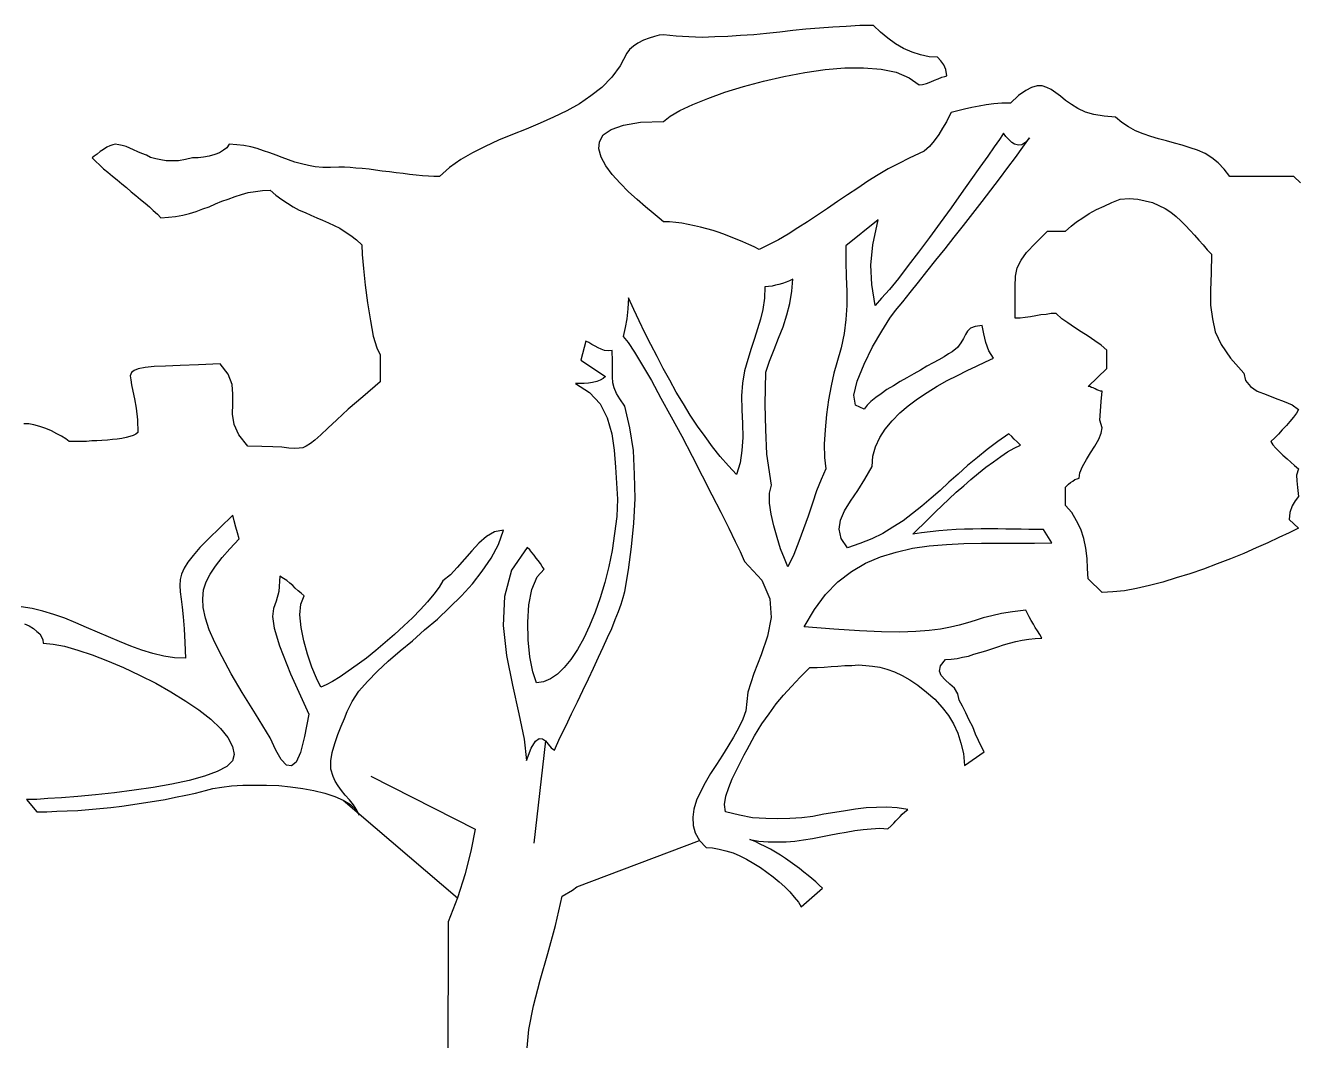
# Model space of a CAD drawing. Header units: millimetres. Extents: x 0 to 25200, y 0 to 17820.
# Drawn here: x 11130 to 11663, y 7514 to 7939 of the extents above; entities that cross this region are included whole.
import ezdxf

# ---------------------------------------------------------------- set-up
doc = ezdxf.new("R2010")
doc.units = ezdxf.units.MM
doc.header["$LTSCALE"] = 100
doc.header["$MEASUREMENT"] = 0
doc.layers.add('CO-TREE', color=251, linetype='Continuous')

# ---------------------------------------------------------------- blocks, each defined once
blk = doc.blocks.new('T-118')
at = {"layer": 'CO-TREE'}
for p, q in [((78.26, 587.11), (76.3, 586.57)), ((80.04, 587.28), (78.26, 587.11)), ((85.36, 586.75), (80.04, 587.28)), ((90.69, 586.4), (85.36, 586.75)), ((112.35, 586.93), (107.03, 586.57)), ((117.86, 587.28), (112.35, 586.93)), ((123.18, 587.81), (117.86, 587.28)), ((128.69, 588.35), (123.18, 587.81)), ((134.2, 589.06), (128.69, 588.35)), ((139.71, 589.59), (134.2, 589.06)), ((145.39, 590.13), (139.71, 589.59)), ((150.89, 590.48), (145.39, 590.13)), ((156.58, 590.83), (150.89, 590.48)), ((162.26, 591.19), (156.58, 590.83)), ((167.94, 591.19), (162.26, 591.19)), ((170.96, 588.35), (167.94, 591.19)), ((173.98, 585.86), (170.96, 588.35)), ((67.43, 582.49), (65.83, 581.07)), ((69.38, 583.73), (67.43, 582.49)), ((71.69, 584.98), (69.38, 583.73)), ((74, 585.86), (71.69, 584.98)), ((76.3, 586.57), (74, 585.86)), ((96.19, 586.22), (90.69, 586.4)), ((101.52, 586.4), (96.19, 586.22)), ((107.03, 586.57), (101.52, 586.4)), ((177.17, 583.56), (173.98, 585.86)), ((180.55, 581.6), (177.17, 583.56)), ((184.1, 580), (180.55, 581.6)), ((64.77, 579.65), (61.92, 574.32)), ((65.83, 581.07), (64.77, 579.65)), ((187.65, 578.94), (184.1, 580)), ((191.21, 578.05), (187.65, 578.94)), ((194.76, 577.87), (191.21, 578.05)), ((196.18, 576.45), (194.76, 577.87)), ((197.42, 574.68), (196.18, 576.45)), ((61.92, 574.32), (58.37, 569.52)), ((130.47, 569.88), (139.17, 571.48)), ((139.17, 571.48), (147.69, 572.73)), ((147.69, 572.73), (156.04, 573.43)), ((156.04, 573.43), (163.85, 573.43)), ((163.85, 573.43), (171.13, 572.9)), ((171.13, 572.9), (177.53, 571.66)), ((177.53, 571.66), (182.86, 569.35)), ((198.31, 572.73), (197.42, 574.68)), ((198.66, 570.06), (198.31, 572.73)), ((58.37, 569.52), (54.28, 565.26)), ((105.78, 563.31), (113.6, 565.62)), ((113.6, 565.62), (121.95, 567.92)), ((121.95, 567.92), (130.47, 569.88)), ((182.86, 569.35), (187.12, 566.33)), ((187.12, 566.33), (188.54, 566.51)), ((188.54, 566.51), (190.14, 566.86)), ((190.14, 566.86), (191.91, 567.57)), ((191.91, 567.57), (193.51, 568.28)), ((193.51, 568.28), (195.11, 568.81)), ((195.11, 568.81), (196.53, 569.52)), ((196.53, 569.52), (197.78, 569.88)), ((197.78, 569.88), (198.66, 570.06)), ((236.49, 565.97), (234.18, 565.26)), ((238.62, 565.97), (236.49, 565.97)), ((240.57, 565.26), (238.62, 565.97)), ((49.67, 561.71), (44.88, 558.34)), ((54.28, 565.26), (49.67, 561.71)), ((92.29, 558.16), (98.68, 560.65)), ((98.68, 560.65), (105.78, 563.31)), ((228.67, 561.89), (225.3, 558.69)), ((231.69, 564.02), (228.67, 561.89)), ((234.18, 565.26), (231.69, 564.02)), ((242.35, 564.37), (240.57, 565.26)), ((244.3, 562.96), (242.35, 564.37)), ((246.26, 561.54), (244.3, 562.96)), ((248.39, 559.76), (246.26, 561.54)), ((39.54, 555.5), (34.04, 552.84)), ((44.88, 558.34), (39.54, 555.5)), ((82.87, 553.18), (86.96, 555.67)), ((86.96, 555.67), (92.29, 558.16)), ((200.44, 554.79), (199.55, 553.01)), ((203.28, 555.5), (200.44, 554.79)), ((206.12, 556.2), (203.28, 555.5)), ((209.14, 556.92), (206.12, 556.2)), ((212.16, 557.45), (209.14, 556.92)), ((215.18, 557.98), (212.16, 557.45)), ((218.37, 558.34), (215.18, 557.98)), ((221.75, 558.69), (218.37, 558.34)), ((225.3, 558.69), (221.75, 558.69)), ((250.87, 558.16), (248.39, 559.76)), ((253.53, 556.39), (250.87, 558.16)), ((256.73, 554.97), (253.53, 556.39)), ((260.28, 553.9), (256.73, 554.97)), ((28.36, 550.35), (22.5, 547.86)), ((34.04, 552.84), (28.36, 550.35)), ((58.19, 547.68), (63.34, 549.46)), ((63.34, 549.46), (70.45, 550.7)), ((70.45, 550.7), (80.04, 551.05)), ((80.04, 551.05), (82.87, 553.18)), ((198.48, 550.88), (196.89, 548.22)), ((199.55, 553.01), (198.48, 550.88)), ((264.55, 553.18), (260.28, 553.9)), ((269.34, 552.84), (264.55, 553.18)), ((272, 550.52), (269.34, 552.84)), ((274.67, 548.75), (272, 550.52)), ((16.82, 545.55), (10.95, 543.24)), ((22.5, 547.86), (16.82, 545.55)), ((53.22, 542.53), (54.82, 545.37)), ((54.82, 545.37), (58.19, 547.68)), ((195.29, 545.55), (193.33, 542.89)), ((196.89, 548.22), (195.29, 545.55)), ((221.92, 545.37), (220.69, 543.42)), ((222.46, 546.08), (221.92, 545.37)), ((223.35, 544.67), (222.46, 546.08)), ((224.59, 543.42), (223.35, 544.67)), ((230.45, 540.22), (233.29, 544.13)), ((233.29, 544.13), (231.69, 542.35)), ((277.69, 547.15), (274.67, 548.75)), ((280.89, 545.91), (277.69, 547.15)), ((284.08, 544.67), (280.89, 545.91)), ((287.27, 543.78), (284.08, 544.67)), ((-154.37, 539.33), (-155.79, 538.45)), ((-152.95, 540.22), (-154.37, 539.33)), ((-151.71, 540.76), (-152.95, 540.22)), ((-150.46, 541.29), (-151.71, 540.76)), ((-149.57, 541.46), (-150.46, 541.29)), ((-147.98, 541.29), (-149.57, 541.46)), ((-146.56, 540.93), (-147.98, 541.29)), ((-144.96, 540.58), (-146.56, 540.93)), ((-143.36, 539.87), (-144.96, 540.58)), ((-141.76, 539.16), (-143.36, 539.87)), ((-139.99, 538.27), (-141.76, 539.16)), ((-104.11, 538.98), (-105.89, 537.91)), ((-102.69, 540.05), (-104.11, 538.98)), ((-101.81, 541.46), (-102.69, 540.05)), ((-98.61, 541.29), (-101.81, 541.46)), ((-95.59, 540.93), (-98.61, 541.29)), ((-92.75, 540.4), (-95.59, 540.93)), ((-90.09, 539.69), (-92.75, 540.4)), ((-87.42, 538.8), (-90.09, 539.69)), ((-84.76, 537.91), (-87.42, 538.8)), ((5.45, 540.58), (0.12, 537.91)), ((10.95, 543.24), (5.45, 540.58)), ((53.05, 539.51), (53.22, 542.53)), ((53.93, 536.14), (53.05, 539.51)), ((191.38, 540.58), (189.25, 538.63)), ((193.33, 542.89), (191.38, 540.58)), ((218.55, 540.4), (215.89, 536.5)), ((220.69, 543.42), (218.55, 540.4)), ((225.83, 542.18), (224.59, 543.42)), ((227.07, 541.46), (225.83, 542.18)), ((228.67, 541.12), (227.07, 541.46)), ((227.43, 535.96), (230.45, 540.22)), ((230.09, 541.29), (228.67, 541.12)), ((231.69, 542.35), (230.09, 541.29)), ((290.65, 542.89), (287.27, 543.78)), ((294.03, 542), (290.65, 542.89)), ((297.22, 541.12), (294.03, 542)), ((300.6, 540.05), (297.22, 541.12)), ((303.61, 538.98), (300.6, 540.05)), ((306.81, 537.56), (303.61, 538.98)), ((-158.28, 536.5), (-159.16, 535.78)), ((-159.16, 535.78), (-157.74, 534.36)), ((-157.03, 537.38), (-158.28, 536.5)), ((-157.74, 534.36), (-155.97, 532.76)), ((-155.79, 538.45), (-157.03, 537.38)), ((-138.39, 537.56), (-139.99, 538.27)), ((-136.44, 536.85), (-138.39, 537.56)), ((-134.66, 535.96), (-136.44, 536.85)), ((-132.53, 535.43), (-134.66, 535.96)), ((-130.4, 534.9), (-132.53, 535.43)), ((-128.09, 534.54), (-130.4, 534.9)), ((-125.6, 534.54), (-128.09, 534.54)), ((-122.94, 534.54), (-125.6, 534.54)), ((-120.1, 535.08), (-122.94, 534.54)), ((-117.08, 535.78), (-120.1, 535.08)), ((-114.77, 535.78), (-117.08, 535.78)), ((-112.46, 536.14), (-114.77, 535.78)), ((-110.15, 536.5), (-112.46, 536.14)), ((-107.84, 537.21), (-110.15, 536.5)), ((-105.89, 537.91), (-107.84, 537.21)), ((-82.09, 536.85), (-84.76, 537.91)), ((-79.61, 535.96), (-82.09, 536.85)), ((-76.95, 534.9), (-79.61, 535.96)), ((-74.28, 534.01), (-76.95, 534.9)), ((-71.44, 533.29), (-74.28, 534.01)), ((-4.85, 535.08), (-9.47, 531.7)), ((0.12, 537.91), (-4.85, 535.08)), ((55.88, 532.41), (53.93, 536.14)), ((178.59, 533.48), (174.15, 531.17)), ((182.86, 535.61), (178.59, 533.48)), ((187.12, 537.56), (182.86, 535.61)), ((189.25, 538.63), (187.12, 537.56)), ((215.89, 536.5), (212.52, 531.88)), ((224.24, 531.7), (227.43, 535.96)), ((309.65, 535.78), (306.81, 537.56)), ((312.32, 533.65), (309.65, 535.78)), ((314.8, 530.99), (312.32, 533.65)), ((-155.97, 532.76), (-154.37, 531.17)), ((-154.37, 531.17), (-152.59, 529.74)), ((-152.59, 529.74), (-150.64, 528.15)), ((-150.64, 528.15), (-148.69, 526.55)), ((-68.59, 532.59), (-71.44, 533.29)), ((-65.76, 532.06), (-68.59, 532.59)), ((-62.56, 531.7), (-65.76, 532.06)), ((-59.36, 531.7), (-62.56, 531.7)), ((-55.81, 531.88), (-59.36, 531.7)), ((-53.5, 531.88), (-55.81, 531.88)), ((-51.19, 531.7), (-53.5, 531.88)), ((-48.7, 531.52), (-51.19, 531.7)), ((-46.04, 531.34), (-48.7, 531.52)), ((-43.2, 530.99), (-46.04, 531.34)), ((-40.54, 530.63), (-43.2, 530.99)), ((-37.7, 530.28), (-40.54, 530.63)), ((-34.68, 529.93), (-37.7, 530.28)), ((-31.83, 529.57), (-34.68, 529.93)), ((-29, 529.21), (-31.83, 529.57)), ((-26.33, 528.86), (-29, 529.21)), ((-23.49, 528.5), (-26.33, 528.86)), ((-20.83, 528.33), (-23.49, 528.5)), ((-18.34, 528.15), (-20.83, 528.33)), ((-16.03, 527.97), (-18.34, 528.15)), ((-9.47, 531.7), (-13.73, 527.97)), ((58.55, 528.86), (55.88, 532.41)), ((61.92, 525.13), (58.55, 528.86)), ((169.89, 528.68), (165.63, 526.02)), ((174.15, 531.17), (169.89, 528.68)), ((212.52, 531.88), (208.78, 526.55)), ((220.69, 527.08), (224.24, 531.7)), ((317.11, 527.97), (314.8, 530.99)), ((-148.69, 526.55), (-146.74, 524.95)), ((-146.74, 524.95), (-144.78, 523.36)), ((-144.78, 523.36), (-142.83, 521.57)), ((-13.73, 527.97), (-16.03, 527.97)), ((65.47, 521.57), (61.92, 525.13)), ((161.37, 523.17), (157.11, 520.34)), ((165.63, 526.02), (161.37, 523.17)), ((208.78, 526.55), (204.7, 520.87)), ((217.13, 522.29), (220.69, 527.08)), ((343.93, 527.97), (317.11, 527.97)), ((346.77, 525.31), (343.93, 527.97)), ((-142.83, 521.57), (-140.87, 519.98)), ((-140.87, 519.98), (-138.92, 518.38)), ((-138.92, 518.38), (-136.97, 516.78)), ((-107.49, 516.61), (-104.82, 517.67)), ((-104.82, 517.67), (-102.16, 518.56)), ((-102.16, 518.56), (-99.32, 519.62)), ((-99.32, 519.62), (-96.66, 520.51)), ((-96.66, 520.51), (-93.82, 521.23)), ((-93.82, 521.23), (-90.8, 521.76)), ((-90.8, 521.76), (-87.78, 522.11)), ((-87.78, 522.11), (-84.58, 522.29)), ((-84.58, 522.29), (-82.27, 520.16)), ((-82.27, 520.16), (-79.78, 518.38)), ((-79.78, 518.38), (-77.3, 516.78)), ((69.02, 518.38), (65.47, 521.57)), ((72.58, 515.36), (69.02, 518.38)), ((152.85, 517.49), (148.76, 514.65)), ((157.11, 520.34), (152.85, 517.49)), ((204.7, 520.87), (200.44, 514.83)), ((209.5, 512.52), (213.4, 517.49)), ((213.4, 517.49), (217.13, 522.29)), ((267.74, 517.14), (271.29, 518.56)), ((271.29, 518.56), (275.02, 518.74)), ((275.02, 518.74), (278.57, 518.56)), ((278.57, 518.56), (281.77, 517.85)), ((281.77, 517.85), (284.79, 517.14)), ((-136.97, 516.78), (-135.19, 515.36)), ((-135.19, 515.36), (-133.59, 513.76)), ((-133.59, 513.76), (-131.82, 512.17)), ((-131.82, 512.17), (-130.4, 510.74)), ((-121.16, 511.81), (-118.32, 512.52)), ((-118.32, 512.52), (-115.66, 513.41)), ((-115.66, 513.41), (-112.81, 514.47)), ((-112.81, 514.47), (-110.15, 515.36)), ((-110.15, 515.36), (-107.49, 516.61)), ((-77.3, 516.78), (-74.99, 515.36)), ((-74.99, 515.36), (-72.5, 513.94)), ((-72.5, 513.94), (-70.02, 512.87)), ((-70.02, 512.87), (-67.53, 511.81)), ((75.77, 512.7), (72.58, 515.36)), ((78.26, 510.57), (75.77, 512.7)), ((148.76, 514.65), (144.5, 511.81)), ((200.44, 514.83), (195.82, 508.62)), ((205.59, 507.55), (209.5, 512.52)), ((255.66, 510.74), (258.33, 512.52)), ((258.33, 512.52), (261.35, 514.12)), ((261.35, 514.12), (264.55, 515.54)), ((264.55, 515.54), (267.74, 517.14)), ((284.79, 517.14), (287.46, 515.89)), ((287.46, 515.89), (290.12, 514.65)), ((290.12, 514.65), (292.43, 513.06)), ((292.43, 513.06), (294.74, 511.28)), ((-130.4, 510.74), (-127.2, 510.92)), ((-127.2, 510.92), (-124.18, 511.28)), ((-124.18, 511.28), (-121.16, 511.81)), ((-67.53, 511.81), (-65.04, 510.74)), ((-65.04, 510.74), (-62.74, 509.68)), ((-62.74, 509.68), (-60.25, 508.62)), ((-60.25, 508.62), (-57.76, 507.55)), ((-57.76, 507.55), (-55.46, 506.3)), ((80.04, 508.97), (78.26, 510.57)), ((82.52, 508.97), (80.04, 508.97)), ((85.19, 508.79), (82.52, 508.97)), ((87.67, 508.44), (85.19, 508.79)), ((90.34, 507.9), (87.67, 508.44)), ((93, 507.37), (90.34, 507.9)), ((95.49, 506.84), (93, 507.37)), ((98.15, 506.13), (95.49, 506.84)), ((140.41, 508.97), (136.33, 506.49)), ((144.5, 511.81), (140.41, 508.97)), ((169.89, 509.85), (156.4, 499.02)), ((167.76, 499.38), (169.89, 509.85)), ((195.82, 508.62), (191.38, 502.4)), ((201.68, 502.58), (205.59, 507.55)), ((248.39, 505.06), (250.7, 507.19)), ((250.7, 507.19), (253, 508.97)), ((253, 508.97), (255.66, 510.74)), ((294.74, 511.28), (296.69, 509.5)), ((296.69, 509.5), (298.65, 507.55)), ((298.65, 507.55), (300.6, 505.42)), ((-55.46, 506.3), (-53.15, 504.89)), ((-53.15, 504.89), (-50.84, 503.28)), ((-50.84, 503.28), (-48.53, 501.51)), ((-48.53, 501.51), (-46.22, 499.38)), ((100.81, 505.42), (98.15, 506.13)), ((103.3, 504.53), (100.81, 505.42)), ((105.96, 503.64), (103.3, 504.53)), ((108.45, 502.58), (105.96, 503.64)), ((110.93, 501.69), (108.45, 502.58)), ((113.25, 500.62), (110.93, 501.69)), ((128.16, 501.51), (124.08, 499.38)), ((132.24, 503.82), (128.16, 501.51)), ((136.33, 506.49), (132.24, 503.82)), ((191.38, 502.4), (186.76, 496.36)), ((197.95, 497.78), (201.68, 502.58)), ((235.77, 500.09), (240.75, 505.06)), ((240.75, 505.06), (248.39, 505.06)), ((300.6, 505.42), (302.37, 503.47)), ((302.37, 503.47), (304.15, 501.33)), ((-46.22, 499.38), (-46.04, 495.3)), ((115.73, 499.56), (113.25, 500.62)), ((118.04, 498.49), (115.73, 499.56)), ((120.17, 497.43), (118.04, 498.49)), ((124.08, 499.38), (120.17, 497.43)), ((156.4, 499.02), (156.4, 492.45)), ((166.87, 490.86), (167.76, 499.38)), ((186.76, 496.36), (182.5, 490.68)), ((194.04, 492.98), (197.95, 497.78)), ((229.74, 492.98), (232.05, 496.18)), ((232.05, 496.18), (235.77, 500.09)), ((304.15, 501.33), (305.92, 499.38)), ((305.92, 499.38), (307.7, 497.25)), ((307.7, 497.25), (309.48, 495.47)), ((-46.04, 495.3), (-45.51, 489.43)), ((156.4, 492.45), (156.58, 486.06)), ((167.23, 482.86), (166.87, 490.86)), ((190.31, 488.19), (194.04, 492.98)), ((228.14, 489.79), (229.74, 492.98)), ((309.48, 495.47), (309.3, 487.48)), ((-45.51, 489.43), (-44.8, 482.51)), ((156.58, 486.06), (156.75, 480.02)), ((182.5, 490.68), (178.42, 485.35)), ((186.76, 483.75), (190.31, 488.19)), ((227.25, 481.98), (227.43, 486.24)), ((227.43, 486.24), (228.14, 489.79)), ((309.3, 487.48), (309.12, 480.38)), ((-44.8, 482.51), (-43.91, 475.05)), ((122.48, 481.8), (122.3, 477.01)), ((124.08, 481.98), (122.48, 481.8)), ((125.5, 482.15), (124.08, 481.98)), ((126.92, 482.51), (125.5, 482.15)), ((128.34, 482.86), (126.92, 482.51)), ((129.94, 483.22), (128.34, 482.86)), ((131.35, 483.75), (129.94, 483.22)), ((132.78, 484.28), (131.35, 483.75)), ((134.2, 485), (132.78, 484.28)), ((133.84, 480.02), (134.2, 485)), ((168.65, 473.99), (167.23, 482.86)), ((174.69, 480.73), (171.32, 477.01)), ((178.42, 485.35), (174.69, 480.73)), ((183.39, 479.49), (186.76, 483.75)), ((227.25, 476.29), (227.25, 481.98)), ((309.12, 480.38), (309.12, 474.16)), ((-43.91, 475.05), (-42.67, 467.59)), ((65.47, 477.18), (65.11, 472.56)), ((67.6, 472.39), (65.47, 477.18)), ((122.3, 477.01), (121.59, 472.39)), ((131.71, 470.08), (132.96, 474.88)), ((132.96, 474.88), (133.84, 480.02)), ((156.75, 480.02), (156.75, 473.99)), ((171.32, 477.01), (168.65, 473.99)), ((177.17, 471.86), (180.19, 475.58)), ((180.19, 475.58), (183.39, 479.49)), ((227.25, 468.66), (227.25, 476.29)), ((65.11, 472.56), (64.77, 468.48)), ((69.91, 467.59), (67.6, 472.39)), ((121.59, 472.39), (120.7, 468.3)), ((130.11, 465.1), (131.71, 470.08)), ((156.75, 473.99), (156.4, 468.12)), ((174.87, 468.66), (177.17, 471.86)), ((235.96, 469.72), (233.65, 469.19)), ((238.09, 470.08), (235.96, 469.72)), ((240.22, 470.26), (238.09, 470.08)), ((242.35, 470.61), (240.22, 470.26)), ((244.48, 470.61), (242.35, 470.61)), ((246.79, 468.48), (244.48, 470.61)), ((309.12, 474.16), (309.83, 468.48)), ((-42.67, 467.59), (-41.43, 461.2)), ((64.05, 464.75), (63.16, 461.02)), ((64.77, 468.48), (64.05, 464.75)), ((72.22, 462.62), (69.91, 467.59)), ((119.46, 464.22), (118.22, 460.14)), ((120.7, 468.3), (119.46, 464.22)), ((128.16, 460.31), (130.11, 465.1)), ((156.4, 468.12), (155.69, 462.26)), ((171.49, 463.33), (174.87, 468.66)), ((208.61, 464.57), (207.36, 463.33)), ((210.56, 465.28), (208.61, 464.57)), ((213.4, 465.64), (210.56, 465.28)), ((214.11, 462.09), (213.4, 465.64)), ((229.39, 468.66), (227.25, 468.66)), ((231.52, 469.01), (229.39, 468.66)), ((233.65, 469.19), (231.52, 469.01)), ((249.28, 466.71), (246.79, 468.48)), ((252.11, 464.75), (249.28, 466.71)), ((254.96, 462.97), (252.11, 464.75)), ((309.83, 468.48), (311.07, 462.97)), ((-41.43, 461.2), (-40, 456.23)), ((47.54, 459.07), (45.41, 451.08)), ((48.78, 458.54), (47.54, 459.07)), ((63.16, 461.02), (65.3, 458.54)), ((74.71, 457.65), (72.22, 462.62)), ((118.22, 460.14), (116.8, 456.05)), ((126.39, 455.52), (128.16, 460.31)), ((155.69, 462.26), (154.45, 456.23)), ((167.58, 456.76), (171.49, 463.33)), ((205.59, 460.14), (204.52, 458.35)), ((206.48, 461.91), (205.59, 460.14)), ((207.36, 463.33), (206.48, 461.91)), ((215, 458.54), (214.11, 462.09)), ((257.8, 461.2), (254.96, 462.97)), ((260.64, 459.25), (257.8, 461.2)), ((263.3, 457.47), (260.64, 459.25)), ((311.07, 462.97), (313.56, 457.65)), ((-40, 456.23), (-38.59, 453.38)), ((-38.59, 453.38), (-38.59, 442.02)), ((50.03, 457.65), (48.78, 458.54)), ((51.44, 456.94), (50.03, 457.65)), ((52.69, 456.23), (51.44, 456.94)), ((53.93, 455.69), (52.69, 456.23)), ((55.35, 455.16), (53.93, 455.69)), ((56.95, 454.99), (55.35, 455.16)), ((58.55, 455.16), (56.95, 454.99)), ((58.73, 450.72), (58.55, 455.16)), ((65.3, 458.54), (67.96, 454.45)), ((67.96, 454.45), (71.33, 448.95)), ((77.37, 452.67), (74.71, 457.65)), ((116.8, 456.05), (115.37, 451.43)), ((124.43, 450.72), (126.39, 455.52)), ((154.45, 456.23), (152.67, 450.01)), ((164.03, 449.48), (167.58, 456.76)), ((199.37, 453.74), (197.59, 452.5)), ((200.97, 454.63), (199.37, 453.74)), ((203.1, 456.4), (200.97, 454.63)), ((204.52, 458.35), (203.1, 456.4)), ((216.24, 454.99), (215, 458.54)), ((218.2, 451.97), (216.24, 454.99)), ((265.61, 455.34), (263.3, 457.47)), ((265.61, 447.7), (265.61, 455.34)), ((313.56, 457.65), (317.47, 451.97)), ((-136.97, 448.06), (-139.81, 447.52)), ((-133.24, 448.42), (-136.97, 448.06)), ((-128.44, 448.59), (-133.24, 448.42)), ((-122.23, 448.95), (-128.44, 448.59)), ((-114.6, 449.12), (-122.23, 448.95)), ((-105.54, 449.65), (-114.6, 449.12)), ((-102.16, 445.21), (-105.54, 449.65)), ((45.41, 451.08), (55.71, 444.33)), ((58.73, 446.99), (58.73, 450.72)), ((71.33, 448.95), (75.06, 442.55)), ((79.85, 447.7), (77.37, 452.67)), ((115.37, 451.43), (113.95, 446.63)), ((122.84, 446.1), (124.43, 450.72)), ((152.67, 450.01), (151.43, 445.75)), ((161.19, 442.38), (164.03, 449.48)), ((190.31, 448.59), (187.65, 446.99)), ((192.98, 450.01), (190.31, 448.59)), ((195.29, 451.25), (192.98, 450.01)), ((197.59, 452.5), (195.29, 451.25)), ((207.18, 446.82), (211.09, 448.59)), ((211.09, 448.59), (214.82, 450.37)), ((214.82, 450.37), (218.2, 451.97)), ((317.47, 451.97), (322.97, 445.75)), ((-142.65, 445.93), (-143.19, 444.5)), ((-143.19, 444.5), (-143, 442.91)), ((-143, 442.91), (-142.65, 440.78)), ((-141.59, 446.82), (-142.65, 445.93)), ((-139.81, 447.52), (-141.59, 446.82)), ((-100.56, 440.95), (-102.16, 445.21)), ((53.58, 442.73), (52.15, 442.2)), ((54.82, 443.44), (53.58, 442.73)), ((55.71, 444.33), (54.82, 443.44)), ((58.73, 444.15), (58.73, 446.99)), ((58.9, 441.66), (58.73, 444.15)), ((82.7, 442.73), (79.85, 447.7)), ((85.36, 437.76), (82.7, 442.73)), ((113.95, 446.63), (113.06, 441.49)), ((122.65, 432.61), (122.84, 446.1)), ((151.43, 445.75), (150.18, 440.42)), ((181.97, 443.8), (179.13, 442.2)), ((184.81, 445.4), (181.97, 443.8)), ((187.65, 446.99), (184.81, 445.4)), ((198.84, 442.55), (203.1, 444.68)), ((203.1, 444.68), (207.18, 446.82)), ((257.8, 440.06), (265.61, 447.7)), ((322.97, 445.75), (323.68, 442.55)), ((-142.65, 440.78), (-142.12, 438.11)), ((-142.12, 438.11), (-141.4, 434.91)), ((-100.21, 436.87), (-100.56, 440.95)), ((-38.59, 442.02), (-45.87, 435.8)), ((43.27, 441.31), (49.14, 437.58)), ((44.88, 441.31), (43.27, 441.31)), ((46.83, 441.31), (44.88, 441.31)), ((48.6, 441.49), (46.83, 441.31)), ((50.38, 441.84), (48.6, 441.49)), ((49.14, 437.58), (53.58, 432.78)), ((52.15, 442.2), (50.38, 441.84)), ((59.43, 439.53), (58.9, 441.66)), ((60.32, 437.23), (59.43, 439.53)), ((75.06, 442.55), (78.97, 435.27)), ((88.38, 432.78), (85.36, 437.76)), ((113.06, 441.49), (112.71, 436.16)), ((150.18, 440.42), (149.11, 434.56)), ((159.77, 436.51), (161.19, 442.38)), ((173.62, 438.82), (171.13, 437.04)), ((176.29, 440.42), (173.62, 438.82)), ((179.13, 442.2), (176.29, 440.42)), ((186.41, 434.91), (190.49, 437.58)), ((190.49, 437.58), (194.58, 440.25)), ((194.58, 440.25), (198.84, 442.55)), ((258.51, 440.06), (257.8, 440.06)), ((259.22, 439.71), (258.51, 440.06)), ((259.93, 439.53), (259.22, 439.71)), ((260.82, 439.18), (259.93, 439.53)), ((261.53, 438.65), (260.82, 439.18)), ((262.24, 438.47), (261.53, 438.65)), ((262.95, 438.11), (262.24, 438.47)), ((263.66, 438.11), (262.95, 438.11)), ((263.3, 433.85), (263.66, 438.11)), ((323.68, 442.55), (325.81, 440.06)), ((325.81, 440.06), (328.66, 438.11)), ((328.66, 438.11), (332.38, 436.69)), ((-141.4, 434.91), (-140.7, 431.01)), ((-100.39, 428.53), (-100.21, 432.78)), ((-100.21, 432.78), (-100.21, 436.87)), ((-45.87, 435.8), (-51.91, 430.66)), ((53.58, 432.78), (56.41, 426.93)), ((61.75, 434.91), (60.32, 437.23)), ((63.88, 431.89), (61.75, 434.91)), ((78.97, 435.27), (83.23, 427.46)), ((91.22, 428.17), (88.38, 432.78)), ((112.71, 436.16), (112.89, 430.3)), ((122.84, 422.13), (122.65, 432.61)), ((149.11, 434.56), (148.23, 428.34)), ((160.48, 432.25), (159.77, 436.51)), ((164.03, 430.66), (160.48, 432.25)), ((165.28, 432.25), (164.03, 430.66)), ((166.87, 433.85), (165.28, 432.25)), ((169, 435.45), (166.87, 433.85)), ((171.13, 437.04), (169, 435.45)), ((178.95, 429.06), (182.5, 432.08)), ((182.5, 432.08), (186.41, 434.91)), ((262.95, 429.76), (263.3, 433.85)), ((332.38, 436.69), (336.11, 435.27)), ((336.11, 435.27), (339.84, 433.85)), ((339.84, 433.85), (343.21, 432.43)), ((343.21, 432.43), (345.88, 430.48)), ((-140.7, 431.01), (-140.17, 426.21)), ((-99.67, 424.26), (-100.39, 428.53)), ((-51.91, 430.66), (-56.7, 426.21)), ((56.41, 426.93), (58.37, 420.36)), ((66, 422.84), (63.88, 431.89)), ((83.23, 427.46), (87.67, 419.29)), ((94.24, 423.55), (91.22, 428.17)), ((112.89, 430.3), (113.06, 424.62)), ((148.23, 428.34), (147.69, 421.95)), ((175.75, 425.68), (178.95, 429.06)), ((262.77, 426.04), (262.95, 429.76)), ((343.75, 427.28), (342.33, 425.51)), ((345, 428.88), (343.75, 427.28)), ((345.88, 430.48), (345, 428.88)), ((-185.63, 424.44), (-187.75, 424.44)), ((-183.5, 424.08), (-185.63, 424.44)), ((-181.01, 423.37), (-183.5, 424.08)), ((-178.52, 422.49), (-181.01, 423.37)), ((-176.22, 421.6), (-178.52, 422.49)), ((-173.9, 420.36), (-176.22, 421.6)), ((-140.17, 426.21), (-139.99, 420.89)), ((-97.72, 419.82), (-99.67, 424.26)), ((-60.43, 422.66), (-63.44, 419.82)), ((-56.7, 426.21), (-60.43, 422.66)), ((67.43, 413.25), (66, 422.84)), ((97.44, 419.11), (94.24, 423.55)), ((113.06, 424.62), (113.25, 418.76)), ((123.37, 411.83), (122.84, 422.13)), ((147.69, 421.95), (147.34, 415.91)), ((170.6, 418.76), (172.91, 422.31)), ((172.91, 422.31), (175.75, 425.68)), ((263.66, 422.84), (262.77, 426.04)), ((263.3, 420.53), (263.66, 422.84)), ((339.13, 421.95), (337.53, 420.17)), ((340.91, 423.73), (339.13, 421.95)), ((342.33, 425.51), (340.91, 423.73)), ((-171.95, 419.29), (-173.9, 420.36)), ((-170.18, 418.22), (-171.95, 419.29)), ((-168.76, 417.15), (-170.18, 418.22)), ((-167.16, 417.15), (-168.76, 417.15)), ((-165.38, 417.15), (-167.16, 417.15)), ((-163.61, 417.15), (-165.38, 417.15)), ((-161.48, 417.15), (-163.61, 417.15)), ((-159.34, 417.34), (-161.48, 417.15)), ((-157.21, 417.34), (-159.34, 417.34)), ((-155.08, 417.51), (-157.21, 417.34)), ((-152.78, 417.69), (-155.08, 417.51)), ((-150.64, 417.87), (-152.78, 417.69)), ((-148.69, 418.04), (-150.64, 417.87)), ((-146.74, 418.4), (-148.69, 418.04)), ((-144.96, 418.76), (-146.74, 418.4)), ((-143.36, 419.11), (-144.96, 418.76)), ((-141.94, 419.64), (-143.36, 419.11)), ((-140.87, 420.17), (-141.94, 419.64)), ((-139.99, 420.89), (-140.87, 420.17)), ((-93.99, 415.2), (-97.72, 419.82)), ((-67.71, 416.27), (-69.48, 415.2)), ((-65.93, 417.69), (-67.71, 416.27)), ((-63.44, 419.82), (-65.93, 417.69)), ((58.37, 420.36), (59.43, 413.43)), ((87.67, 419.29), (92.11, 410.94)), ((100.63, 414.85), (97.44, 419.11)), ((113.25, 418.76), (112.89, 413.25)), ((168.83, 414.85), (170.6, 418.76)), ((219.97, 417.15), (215.53, 413.79)), ((224.59, 420.36), (219.97, 417.15)), ((225.83, 419.11), (224.59, 420.36)), ((226.9, 418.04), (225.83, 419.11)), ((228.14, 416.98), (226.9, 418.04)), ((229.56, 415.56), (228.14, 416.98)), ((260.64, 415.2), (262.24, 418.04)), ((262.24, 418.04), (263.3, 420.53)), ((335.94, 418.58), (334.34, 417.15)), ((334.34, 417.15), (335.22, 415.74)), ((337.53, 420.17), (335.94, 418.58)), ((-88.13, 415.02), (-93.99, 415.2)), ((-83.52, 414.85), (-88.13, 415.02)), ((-79.78, 414.67), (-83.52, 414.85)), ((-76.76, 414.32), (-79.78, 414.67)), ((-74.46, 414.14), (-76.76, 414.32)), ((-72.5, 414.32), (-74.46, 414.14)), ((-70.91, 414.49), (-72.5, 414.32)), ((-69.48, 415.2), (-70.91, 414.49)), ((59.43, 413.43), (59.97, 406.32)), ((67.96, 403.3), (67.43, 413.25)), ((92.11, 410.94), (96.19, 402.77)), ((103.83, 410.77), (100.63, 414.85)), ((107.21, 406.86), (103.83, 410.77)), ((112.89, 413.25), (112.18, 408.1)), ((125.32, 398.87), (123.37, 411.83)), ((147.34, 415.91), (147.52, 410.41)), ((167.41, 406.68), (167.76, 410.94)), ((167.76, 410.94), (168.83, 414.85)), ((215.53, 413.79), (211.45, 410.41)), ((218.2, 408.64), (221.22, 410.77)), ((221.22, 410.77), (224.05, 412.72)), ((224.05, 412.72), (226.9, 414.32)), ((226.9, 414.32), (229.56, 415.56)), ((257.09, 409.52), (258.87, 412.36)), ((258.87, 412.36), (260.64, 415.2)), ((335.22, 415.74), (336.47, 414.32)), ((336.47, 414.32), (337.89, 412.72)), ((337.89, 412.72), (339.31, 411.3)), ((339.31, 411.3), (341.09, 409.88)), ((59.97, 406.32), (60.32, 399.58)), ((110.58, 403.3), (107.21, 406.86)), ((112.18, 408.1), (110.58, 403.3)), ((148.05, 405.62), (146.09, 401.17)), ((147.52, 410.41), (148.05, 405.62)), ((164.39, 401.35), (167.41, 406.68)), ((207.36, 407.04), (203.46, 403.48)), ((211.45, 410.41), (207.36, 407.04)), ((211.98, 403.84), (215, 406.32)), ((215, 406.32), (218.2, 408.64)), ((254.42, 404.02), (255.49, 406.68)), ((255.49, 406.68), (257.09, 409.52)), ((341.09, 409.88), (342.68, 408.45)), ((342.68, 408.45), (344.28, 407.04)), ((344.28, 407.04), (345.88, 405.62)), ((345.88, 405.62), (345, 402.95)), ((68.13, 393.18), (67.96, 403.3)), ((96.19, 402.77), (100.28, 394.78)), ((146.09, 401.17), (144.14, 396.38)), ((161.37, 396.56), (164.39, 401.35)), ((199.55, 400.11), (195.82, 396.56)), ((203.46, 403.48), (199.55, 400.11)), ((205.76, 398.51), (208.78, 401.17)), ((208.78, 401.17), (211.98, 403.84)), ((250.51, 399.93), (251.41, 400.47)), ((251.41, 400.47), (252.3, 401.17)), ((252.3, 401.17), (253.18, 401.53)), ((253.18, 401.53), (254.07, 401.71)), ((254.07, 401.71), (254.42, 404.02)), ((345, 402.95), (345.17, 400.64)), ((345.17, 400.64), (345.53, 397.8)), ((60.32, 399.58), (60.86, 393.01)), ((100.28, 394.78), (104.01, 387.5)), ((124.43, 395.49), (125.32, 398.87)), ((124.43, 391.23), (124.43, 395.49)), ((144.14, 396.38), (142.37, 391.23)), ((158.35, 392.12), (161.37, 396.56)), ((195.82, 396.56), (192.09, 393.36)), ((199.55, 393.01), (202.57, 395.85)), ((202.57, 395.85), (205.76, 398.51)), ((248.39, 397.98), (248.56, 398.15)), ((248.39, 390.34), (248.39, 397.98)), ((248.56, 398.15), (248.92, 398.51)), ((248.92, 398.51), (249.63, 399.22)), ((249.63, 399.22), (250.51, 399.93)), ((345.53, 397.8), (345.88, 394.07)), ((60.86, 393.01), (60.5, 385.73)), ((67.6, 382.88), (68.13, 393.18)), ((125.14, 386.61), (124.43, 391.23)), ((142.37, 391.23), (140.59, 385.9)), ((155.86, 388.03), (158.35, 392.12)), ((188.19, 389.99), (184.28, 386.97)), ((192.09, 393.36), (188.19, 389.99)), ((193.87, 387.68), (196.71, 390.34)), ((196.71, 390.34), (199.55, 393.01)), ((251.05, 387.32), (248.39, 390.34)), ((343.21, 390.16), (342.33, 387.32)), ((344.46, 392.3), (343.21, 390.16)), ((345.88, 394.07), (344.46, 392.3)), ((-100.21, 386.26), (-105.71, 380.93)), ((-99.67, 383.95), (-100.21, 386.26)), ((60.5, 385.73), (59.61, 378.62)), ((104.01, 387.5), (107.38, 380.75)), ((126.2, 381.82), (125.14, 386.61)), ((140.59, 385.9), (138.64, 380.58)), ((153.56, 380.39), (154.09, 384.13)), ((154.09, 384.13), (155.86, 388.03)), ((184.28, 386.97), (180.37, 383.95)), ((188.72, 382.53), (191.21, 385.01)), ((191.21, 385.01), (193.87, 387.68)), ((253, 383.95), (251.05, 387.32)), ((342.33, 387.32), (341.98, 384.48)), ((341.98, 384.48), (345.88, 380.75)), ((-105.71, 380.93), (-110.33, 376.49)), ((-98.96, 381.29), (-99.67, 383.95)), ((-98.26, 378.8), (-98.96, 381.29)), ((-97.54, 376.31), (-98.26, 378.8)), ((9.36, 379.33), (5.98, 377.38)), ((13.08, 380.04), (9.36, 379.33)), ((10.95, 374.01), (13.08, 380.04)), ((66.72, 372.94), (67.6, 382.88)), ((107.38, 380.75), (110.05, 375.25)), ((127.63, 376.84), (126.2, 381.82)), ((138.64, 380.58), (136.69, 375.25)), ((154.45, 376.49), (153.56, 380.39)), ((176.11, 381.29), (171.85, 378.62)), ((180.37, 383.95), (176.11, 381.29)), ((184.46, 378.27), (186.59, 380.39)), ((188.01, 378.8), (184.46, 378.27)), ((186.59, 380.39), (188.72, 382.53)), ((191.74, 379.33), (188.01, 378.8)), ((195.29, 379.69), (191.74, 379.33)), ((198.84, 380.04), (195.29, 379.69)), ((202.57, 380.22), (198.84, 380.04)), ((206.12, 380.39), (202.57, 380.22)), ((209.5, 380.39), (206.12, 380.39)), ((213.05, 380.58), (209.5, 380.39)), ((216.6, 380.58), (213.05, 380.58)), ((219.97, 380.58), (216.6, 380.58)), ((223.35, 380.39), (219.97, 380.58)), ((226.54, 380.39), (223.35, 380.39)), ((229.74, 380.39), (226.54, 380.39)), ((232.94, 380.22), (229.74, 380.39)), ((236.13, 380.22), (232.94, 380.22)), ((239.15, 380.22), (236.13, 380.22)), ((242.7, 374.71), (239.15, 380.22)), ((254.78, 380.39), (253, 383.95)), ((256.02, 376.49), (254.78, 380.39)), ((341.98, 378.8), (337.71, 376.84)), ((345.88, 380.75), (341.98, 378.8)), ((-110.33, 376.49), (-114.06, 372.76)), ((-101.45, 372.23), (-97.54, 376.31)), ((2.79, 374.54), (-0.23, 371.34)), ((5.98, 377.38), (2.79, 374.54)), ((7.93, 368.32), (10.95, 374.01)), ((59.61, 378.62), (58.55, 371.52)), ((110.05, 375.25), (112.18, 370.99)), ((129.05, 372.23), (127.63, 376.84)), ((136.69, 375.25), (134.56, 369.74)), ((157.11, 372.58), (154.45, 376.49)), ((162.26, 374.36), (157.11, 372.58)), ((167.23, 376.31), (162.26, 374.36)), ((171.85, 378.62), (167.23, 376.31)), ((184.28, 372.41), (191.21, 373.47)), ((191.21, 373.47), (198.48, 374.01)), ((198.48, 374.01), (205.76, 374.36)), ((205.76, 374.36), (213.22, 374.54)), ((213.22, 374.54), (220.5, 374.54)), ((220.5, 374.54), (227.96, 374.54)), ((227.96, 374.54), (235.42, 374.54)), ((235.42, 374.54), (242.7, 374.71)), ((256.91, 372.41), (256.02, 376.49)), ((333.09, 374.71), (328.12, 372.58)), ((337.71, 376.84), (333.09, 374.71)), ((-116.9, 369.39), (-119.03, 366.55)), ((-114.06, 372.76), (-116.9, 369.39)), ((-107.49, 364.95), (-104.65, 368.5)), ((-104.65, 368.5), (-101.45, 372.23)), ((-0.23, 371.34), (-3.25, 367.79)), ((4.21, 362.82), (7.93, 368.32)), ((23.03, 372.76), (16.46, 363.17)), ((24.1, 371.69), (23.03, 372.76)), ((24.99, 370.63), (24.1, 371.69)), ((25.87, 369.56), (24.99, 370.63)), ((26.76, 368.32), (25.87, 369.56)), ((27.65, 367.25), (26.76, 368.32)), ((58.55, 371.52), (57.13, 364.77)), ((65.47, 363.35), (66.72, 372.94)), ((112.18, 370.99), (113.42, 368.14)), ((113.42, 368.14), (113.95, 366.9)), ((130.65, 368.14), (129.05, 372.23)), ((132.07, 364.59), (130.65, 368.14)), ((134.56, 369.74), (132.07, 364.59)), ((164.57, 366.19), (170.96, 368.86)), ((170.96, 368.86), (177.53, 370.81)), ((177.53, 370.81), (184.28, 372.41)), ((257.44, 368.14), (256.91, 372.41)), ((257.62, 363.88), (257.44, 368.14)), ((322.97, 370.27), (317.47, 367.97)), ((328.12, 372.58), (322.97, 370.27)), ((-120.63, 364.06), (-121.7, 361.57)), ((-119.03, 366.55), (-120.63, 364.06)), ((-109.79, 361.57), (-107.49, 364.95)), ((-6.27, 364.42), (-9.11, 361.22)), ((-3.25, 367.79), (-6.27, 364.42)), ((0.12, 357.49), (4.21, 362.82)), ((16.46, 363.17), (13.44, 352.16)), ((27.12, 360.51), (30.14, 363.7)), ((28.54, 366.01), (27.65, 367.25)), ((29.25, 364.77), (28.54, 366.01)), ((30.14, 363.7), (29.25, 364.77)), ((57.13, 364.77), (55.53, 358.02)), ((63.88, 354.29), (65.47, 363.35)), ((113.95, 366.9), (121.23, 359.08)), ((158.7, 362.64), (164.57, 366.19)), ((257.8, 359.62), (257.62, 363.88)), ((306.1, 363.7), (300.42, 361.75)), ((311.78, 365.84), (306.1, 363.7)), ((317.47, 367.97), (311.78, 365.84)), ((-122.23, 359.27), (-122.41, 356.78)), ((-121.7, 361.57), (-122.23, 359.27)), ((-112.46, 355), (-111.39, 358.38)), ((-111.39, 358.38), (-109.79, 361.57)), ((-80.5, 360.69), (-81.03, 354.29)), ((-79.08, 359.8), (-80.5, 360.69)), ((-77.65, 358.91), (-79.08, 359.8)), ((-76.41, 357.84), (-77.65, 358.91)), ((-75.16, 356.78), (-76.41, 357.84)), ((-12.31, 358.73), (-13.91, 356.07)), ((-9.11, 361.22), (-12.31, 358.73)), ((-4.49, 352.52), (0.12, 357.49)), ((24.99, 355.18), (27.12, 360.51)), ((55.53, 358.02), (53.58, 351.63)), ((121.23, 359.08), (124.61, 351.27)), ((147.87, 353.05), (153.02, 358.38)), ((153.02, 358.38), (158.7, 362.64)), ((263.66, 353.93), (257.8, 359.62)), ((289.05, 358.2), (283.55, 356.78)), ((294.74, 359.97), (289.05, 358.2)), ((300.42, 361.75), (294.74, 359.97)), ((-122.41, 356.78), (-122.23, 354.12)), ((-122.23, 354.12), (-121.87, 351.1)), ((-112.81, 351.27), (-112.46, 355)), ((-81.03, 354.29), (-82.09, 350.21)), ((-74.1, 355.71), (-75.16, 356.78)), ((-72.86, 354.65), (-74.1, 355.71)), ((-71.61, 353.58), (-72.86, 354.65)), ((-71.8, 348.97), (-70.37, 352.52)), ((-70.37, 352.52), (-71.61, 353.58)), ((-16.03, 353.23), (-18.69, 350.03)), ((-13.91, 356.07), (-16.03, 353.23)), ((-9.47, 347.55), (-4.49, 352.52)), ((13.44, 352.16), (12.91, 340.09)), ((23.74, 348.79), (24.99, 355.18)), ((63.16, 351.8), (63.88, 354.29)), ((143.26, 346.84), (147.87, 353.05)), ((268.1, 354.12), (263.66, 353.93)), ((273.07, 354.65), (268.1, 354.12)), ((278.04, 355.53), (273.07, 354.65)), ((283.55, 356.78), (278.04, 355.53)), ((-184.2, 347.2), (-188.82, 347.9)), ((-179.77, 346.13), (-184.2, 347.2)), ((-121.87, 351.1), (-121.51, 347.73)), ((-121.51, 347.73), (-120.98, 343.65)), ((-112.64, 347.55), (-112.81, 351.27)), ((-111.75, 343.11), (-112.64, 347.55)), ((-83.16, 347.2), (-83.69, 343.82)), ((-82.09, 350.21), (-83.16, 347.2)), ((-72.15, 344.53), (-71.8, 348.97)), ((-21.71, 346.84), (-25.09, 343.29)), ((-18.69, 350.03), (-21.71, 346.84)), ((-14.62, 342.76), (-9.47, 347.55)), ((23.21, 341.52), (23.74, 348.79)), ((53.58, 351.63), (51.44, 345.6)), ((61.21, 345.95), (62.28, 348.97)), ((62.28, 348.97), (63.16, 351.8)), ((124.61, 351.27), (125.14, 343.46)), ((138.99, 339.56), (143.26, 346.84)), ((-175.15, 344.71), (-179.77, 346.13)), ((-170.53, 343.11), (-175.15, 344.71)), ((-165.91, 341.16), (-170.53, 343.11)), ((-120.98, 343.65), (-120.63, 338.67)), ((-110.15, 338.31), (-111.75, 343.11)), ((-83.69, 343.82), (-82.98, 339.03)), ((-71.61, 339.2), (-72.15, 344.53)), ((-25.09, 343.29), (-28.64, 339.91)), ((-19.94, 338.31), (-14.62, 342.76)), ((23.38, 334.05), (23.21, 341.52)), ((51.44, 345.6), (49.14, 339.91)), ((58.37, 338.85), (59.79, 342.58)), ((59.79, 342.58), (61.21, 345.95)), ((125.14, 343.46), (123.54, 335.65)), ((210.56, 342.22), (207.36, 341.16)), ((213.93, 343.29), (210.56, 342.22)), ((217.48, 344.18), (213.93, 343.29)), ((221.57, 345.07), (217.48, 344.18)), ((226.19, 345.78), (221.57, 345.07)), ((231.69, 346.48), (226.19, 345.78)), ((232.41, 345.07), (231.69, 346.48)), ((233.11, 343.65), (232.41, 345.07)), ((234, 342.22), (233.11, 343.65)), ((234.89, 340.63), (234, 342.22)), ((-187.4, 340.8), (-185.45, 339.91)), ((-185.45, 339.91), (-183.67, 338.85)), ((-183.67, 338.85), (-182.25, 337.61)), ((-182.25, 337.61), (-181.01, 336.54)), ((-181.01, 336.54), (-180.3, 335.3)), ((-161.48, 339.2), (-165.91, 341.16)), ((-156.86, 337.25), (-161.48, 339.2)), ((-152.24, 335.3), (-156.86, 337.25)), ((-120.63, 338.67), (-120.28, 332.99)), ((-107.84, 332.99), (-110.15, 338.31)), ((-82.98, 339.03), (-80.67, 331.57)), ((-70.55, 333.7), (-71.61, 339.2)), ((-32.55, 336.36), (-36.45, 332.99)), ((-28.64, 339.91), (-32.55, 336.36)), ((-25.09, 333.7), (-19.94, 338.31)), ((12.91, 340.09), (14.33, 327.48)), ((49.14, 339.91), (46.65, 334.76)), ((56.6, 335.12), (58.37, 338.85)), ((151.43, 338.5), (138.99, 339.56)), ((162.08, 337.78), (151.43, 338.5)), ((171.32, 337.43), (162.08, 337.78)), ((178.95, 337.25), (171.32, 337.43)), ((185.7, 337.61), (178.95, 337.25)), ((191.21, 337.96), (185.7, 337.61)), ((196, 338.5), (191.21, 337.96)), ((200.26, 339.38), (196, 338.5)), ((203.81, 340.27), (200.26, 339.38)), ((207.36, 341.16), (203.81, 340.27)), ((235.6, 339.2), (234.89, 340.63)), ((236.66, 337.78), (235.6, 339.2)), ((237.56, 336.36), (236.66, 337.78)), ((238.44, 334.76), (237.56, 336.36)), ((-180.3, 335.3), (-179.77, 334.05)), ((-179.77, 334.05), (-179.59, 332.63)), ((-179.59, 332.63), (-175.5, 332.28)), ((-175.5, 332.28), (-170.71, 331.39)), ((-170.71, 331.39), (-165.2, 329.79)), ((-147.62, 333.35), (-152.24, 335.3)), ((-143, 331.39), (-147.62, 333.35)), ((-138.39, 329.79), (-143, 331.39)), ((-120.28, 332.99), (-120.1, 326.42)), ((-104.65, 326.95), (-107.84, 332.99)), ((-80.67, 331.57), (-76.06, 319.85)), ((-68.95, 328.02), (-70.55, 333.7)), ((-36.45, 332.99), (-40.36, 329.61)), ((-30.24, 329.44), (-25.09, 333.7)), ((24.1, 326.95), (23.38, 334.05)), ((46.65, 334.76), (43.99, 329.97)), ((52.86, 326.78), (54.82, 331.04)), ((54.82, 331.04), (56.6, 335.12)), ((123.54, 335.65), (120.88, 327.84)), ((217.48, 330.33), (219.97, 331.21)), ((219.97, 331.21), (222.46, 331.93)), ((222.46, 331.93), (224.94, 332.63)), ((224.94, 332.63), (227.61, 333.35)), ((227.61, 333.35), (230.27, 333.88)), ((230.27, 333.88), (232.94, 334.41)), ((232.94, 334.41), (235.6, 334.59)), ((235.6, 334.59), (238.44, 334.76)), ((-165.2, 329.79), (-159.16, 327.84)), ((-159.16, 327.84), (-152.78, 325.35)), ((-133.77, 328.37), (-138.39, 329.79)), ((-129.15, 327.31), (-133.77, 328.37)), ((-124.72, 326.59), (-129.15, 327.31)), ((-120.1, 326.42), (-124.72, 326.59)), ((-100.92, 319.85), (-104.65, 326.95)), ((-67.18, 322.69), (-68.95, 328.02)), ((-44.27, 326.42), (-48.17, 323.57)), ((-40.36, 329.61), (-44.27, 326.42)), ((-35.21, 325.18), (-30.24, 329.44)), ((14.33, 327.48), (16.82, 315.06)), ((25.34, 320.74), (24.1, 326.95)), ((41.32, 325.89), (38.48, 322.51)), ((43.99, 329.97), (41.32, 325.89)), ((50.73, 322.16), (52.86, 326.78)), ((120.88, 327.84), (117.86, 320.02)), ((196, 323.22), (198.13, 325.89)), ((198.13, 325.89), (200.44, 326.06)), ((200.44, 326.06), (202.93, 326.24)), ((202.93, 326.24), (205.23, 326.78)), ((205.23, 326.78), (207.72, 327.31)), ((207.72, 327.31), (210.03, 328.02)), ((210.03, 328.02), (212.52, 328.73)), ((212.52, 328.73), (215, 329.44)), ((215, 329.44), (217.48, 330.33)), ((-152.78, 325.35), (-146.02, 322.51)), ((-146.02, 322.51), (-139.27, 319.31)), ((-65.23, 318.07), (-67.18, 322.69)), ((-51.91, 320.91), (-55.28, 318.61)), ((-48.17, 323.57), (-51.91, 320.91)), ((-43.91, 316.65), (-39.65, 320.91)), ((-39.65, 320.91), (-35.21, 325.18)), ((26.93, 316.12), (25.34, 320.74)), ((38.48, 322.51), (35.64, 319.67)), ((48.6, 317.72), (50.73, 322.16)), ((137.22, 318.42), (141.3, 322.51)), ((141.3, 322.51), (144.32, 322.51)), ((144.32, 322.51), (147.34, 322.69)), ((147.34, 322.69), (150.18, 322.87)), ((150.18, 322.87), (153.02, 323.04)), ((153.02, 323.04), (156.04, 323.4)), ((156.04, 323.4), (158.88, 323.4)), ((158.88, 323.4), (161.72, 323.57)), ((161.72, 323.57), (164.74, 323.4)), ((164.74, 323.4), (167.58, 323.04)), ((167.58, 323.04), (170.6, 322.69)), ((170.6, 322.69), (173.62, 321.8)), ((173.62, 321.8), (176.82, 320.74)), ((176.82, 320.74), (180.02, 319.14)), ((195.64, 320.91), (196, 323.22)), ((196.35, 319.14), (195.64, 320.91)), ((-139.27, 319.31), (-132.53, 315.94)), ((-132.53, 315.94), (-126.13, 312.39)), ((-96.3, 312.04), (-100.92, 319.85)), ((-76.06, 319.85), (-68.42, 302.98)), ((-63.44, 314.34), (-65.23, 318.07)), ((-61.14, 315.23), (-63.44, 314.34)), ((-58.48, 316.65), (-61.14, 315.23)), ((-55.28, 318.61), (-58.48, 316.65)), ((-47.47, 312.57), (-43.91, 316.65)), ((16.82, 315.06), (19.48, 303.15)), ((29.78, 316.47), (26.93, 316.12)), ((32.8, 317.72), (29.78, 316.47)), ((35.64, 319.67), (32.8, 317.72)), ((46.29, 312.92), (48.6, 317.72)), ((117.86, 320.02), (115.37, 312.21)), ((133.67, 314.52), (137.22, 318.42)), ((180.02, 319.14), (183.21, 317.36)), ((183.21, 317.36), (186.59, 315.06)), ((186.59, 315.06), (190.14, 312.21)), ((197.95, 317.36), (196.35, 319.14)), ((199.91, 315.59), (197.95, 317.36)), ((201.86, 313.81), (199.91, 315.59)), ((-126.13, 312.39), (-119.92, 308.48)), ((-90.8, 303.15), (-96.3, 312.04)), ((-50.31, 308.3), (-47.47, 312.57)), ((43.99, 308.13), (46.29, 312.92)), ((115.37, 312.21), (114.48, 304.4)), ((127.27, 307.24), (130.29, 310.97)), ((130.29, 310.97), (133.67, 314.52)), ((190.14, 312.21), (193.69, 309.19)), ((203.28, 311.5), (201.86, 313.81)), ((203.81, 308.84), (203.28, 311.5)), ((-119.92, 308.48), (-114.41, 304.75)), ((-114.41, 304.75), (-109.44, 300.85)), ((-53.5, 301.2), (-52.44, 304.04)), ((-52.44, 304.04), (-50.31, 308.3)), ((41.5, 303.15), (43.99, 308.13)), ((114.48, 304.4), (113.25, 300.85)), ((124.25, 303.15), (127.27, 307.24)), ((193.69, 309.19), (196.71, 305.82)), ((196.71, 305.82), (199.37, 302.44)), ((205.23, 306.35), (203.81, 308.84)), ((206.65, 303.51), (205.23, 306.35)), ((-109.44, 300.85), (-105.36, 296.94)), ((-84.58, 293.03), (-90.8, 303.15)), ((-68.42, 302.98), (-70.2, 293.56)), ((-54.92, 298), (-53.5, 301.2)), ((19.48, 303.15), (21.78, 292.5)), ((39.19, 298), (41.5, 303.15)), ((113.25, 300.85), (111.46, 297.12)), ((118.22, 293.92), (121.23, 298.89)), ((121.23, 298.89), (124.25, 303.15)), ((199.37, 302.44), (201.5, 298.89)), ((201.5, 298.89), (203.28, 294.98)), ((208.07, 300.49), (206.65, 303.51)), ((209.5, 297.65), (208.07, 300.49)), ((-105.36, 296.94), (-102.34, 293.21)), ((-70.2, 293.56), (-71.97, 287)), ((-57.59, 290.72), (-56.34, 294.45)), ((-56.34, 294.45), (-54.92, 298)), ((36.71, 293.03), (39.19, 298)), ((109.34, 293.39), (107.03, 289.48)), ((111.46, 297.12), (109.34, 293.39)), ((115.02, 288.24), (118.22, 293.92)), ((203.28, 294.98), (204.52, 290.9)), ((210.74, 294.63), (209.5, 297.65)), ((211.98, 291.96), (210.74, 294.63)), ((-102.34, 293.21), (-100.39, 289.48)), ((-100.39, 289.48), (-99.67, 286.11)), ((-82.27, 287.88), (-84.58, 293.03)), ((-58.65, 287), (-57.59, 290.72)), ((21.78, 292.5), (22.67, 283.62)), ((22.67, 283.62), (24.63, 288.77)), ((24.63, 288.77), (26.4, 291.61)), ((30.67, 291.79), (25.73, 248.92)), ((26.4, 291.61), (28, 292.85)), ((28, 292.85), (29.42, 292.68)), ((29.42, 292.68), (30.67, 291.79)), ((30.67, 291.79), (31.73, 290.37)), ((31.73, 290.37), (32.97, 288.95)), ((32.97, 288.95), (34.39, 287.88)), ((34.39, 287.88), (36.71, 293.03)), ((107.03, 289.48), (104.72, 285.75)), ((113.78, 285.93), (115.02, 288.24)), ((204.52, 290.9), (205.59, 286.46)), ((213.22, 289.3), (211.98, 291.96)), ((214.29, 287.17), (213.22, 289.3)), ((-100.39, 283.45), (-102.69, 281.13)), ((-99.67, 286.11), (-100.39, 283.45)), ((-79.97, 283.98), (-82.27, 287.88)), ((-77.83, 281.67), (-79.97, 283.98)), ((-73.75, 282.91), (-75.7, 281.31)), ((-71.97, 287), (-73.75, 282.91)), ((-59.19, 283.45), (-58.65, 287)), ((-59.19, 279.89), (-59.19, 283.45)), ((104.72, 285.75), (102.23, 281.84)), ((110.58, 279.54), (112.35, 282.91)), ((112.35, 282.91), (113.78, 285.93)), ((205.59, 286.46), (206.12, 281.49)), ((206.12, 281.49), (214.29, 287.17)), ((-106.77, 279), (-112.11, 277.05)), ((-102.69, 281.13), (-106.77, 279)), ((-75.7, 281.31), (-77.83, 281.67)), ((-58.3, 276.87), (-59.19, 279.89)), ((99.74, 278.11), (97.44, 274.21)), ((102.23, 281.84), (99.74, 278.11)), ((108.8, 275.98), (110.58, 279.54)), ((-133.59, 272.26), (-141.59, 271.19)), ((-125.78, 273.67), (-133.59, 272.26)), ((-118.5, 275.28), (-125.78, 273.67)), ((-112.11, 277.05), (-118.5, 275.28)), ((-108.56, 271.9), (-104.82, 272.43)), ((-104.82, 272.43), (-100.74, 272.96)), ((-100.74, 272.96), (-96.12, 273.32)), ((-96.12, 273.32), (-91.33, 273.32)), ((-91.33, 273.32), (-86.18, 273.32)), ((-86.18, 273.32), (-81.03, 273.14)), ((-81.03, 273.14), (-76.06, 272.61)), ((-76.06, 272.61), (-70.91, 271.9)), ((-57.41, 274.92), (-58.3, 276.87)), ((-56.17, 272.96), (-57.41, 274.92)), ((-54.74, 271.01), (-56.17, 272.96)), ((-42.43, 276.97), (1.24, 254.9)), ((97.44, 274.21), (95.49, 270.48)), ((106.14, 268.71), (107.38, 272.26)), ((107.38, 272.26), (108.8, 275.98)), ((-186.69, 267.28), (-182.25, 262.13)), ((-185.27, 267.28), (-186.69, 267.28)), ((-182.25, 267.28), (-185.27, 267.28)), ((-177.63, 267.64), (-182.25, 267.28)), ((-171.95, 267.99), (-177.63, 267.64)), ((-165.2, 268.52), (-171.95, 267.99)), ((-157.74, 269.24), (-165.2, 268.52)), ((-149.76, 270.12), (-157.74, 269.24)), ((-141.59, 271.19), (-149.76, 270.12)), ((-133.06, 266.57), (-128.62, 267.28)), ((-128.62, 267.28), (-124.18, 268.17)), ((-124.18, 268.17), (-119.92, 269.06)), ((-119.92, 269.06), (-115.83, 269.94)), ((-115.83, 269.94), (-111.75, 271.01)), ((-111.75, 271.01), (-108.56, 271.9)), ((-70.91, 271.9), (-66.29, 271.01)), ((-66.29, 271.01), (-61.67, 269.94)), ((-61.67, 269.94), (-57.59, 268.52)), ((-57.59, 268.52), (-54.04, 266.92)), ((-53.15, 269.06), (-54.74, 271.01)), ((-54.04, 266.92), (-51.02, 265.15)), ((-54.04, 266.92), (-6.21, 226.07)), ((-51.37, 267.11), (-53.15, 269.06)), ((-49.77, 264.97), (-51.37, 267.11)), ((93.89, 266.92), (92.82, 263.2)), ((95.49, 270.48), (93.89, 266.92)), ((105.61, 265.15), (106.14, 268.71)), ((-182.25, 262.13), (-178.17, 262.13)), ((-178.17, 262.13), (-173.9, 262.31)), ((-173.9, 262.31), (-169.65, 262.49)), ((-169.65, 262.49), (-165.2, 262.67)), ((-165.2, 262.67), (-160.59, 263.02)), ((-160.59, 263.02), (-155.97, 263.55)), ((-155.97, 263.55), (-151.35, 263.91)), ((-151.35, 263.91), (-146.74, 264.44)), ((-146.74, 264.44), (-142.12, 265.15)), ((-142.12, 265.15), (-137.68, 265.86)), ((-137.68, 265.86), (-133.06, 266.57)), ((-51.02, 265.15), (-48.7, 263.02)), ((-48.36, 262.84), (-49.77, 264.97)), ((-48.7, 263.02), (-47.29, 260.71)), ((-47.29, 260.71), (-48.36, 262.84)), ((92.82, 263.2), (92.29, 259.82)), ((105.96, 262.13), (105.61, 265.15)), ((111.82, 260.71), (105.96, 262.13)), ((151.78, 261.78), (147.16, 261.07)), ((156.22, 262.49), (151.78, 261.78)), ((160.48, 263.2), (156.22, 262.49)), ((164.92, 263.73), (160.48, 263.2)), ((169.18, 263.91), (164.92, 263.73)), ((173.62, 264.09), (169.18, 263.91)), ((177.89, 263.73), (173.62, 264.09)), ((182.32, 263.02), (177.89, 263.73)), ((180.02, 261.07), (181.08, 262.13)), ((181.08, 262.13), (182.32, 263.02)), ((92.29, 259.82), (92.47, 256.45)), ((92.47, 256.45), (93.36, 253.25)), ((117.33, 259.65), (111.82, 260.71)), ((122.84, 259.29), (117.33, 259.65)), ((127.99, 259.11), (122.84, 259.29)), ((132.96, 259.29), (127.99, 259.11)), ((137.93, 259.65), (132.96, 259.29)), ((142.54, 260.18), (137.93, 259.65)), ((147.16, 261.07), (142.54, 260.18)), ((173.98, 255.03), (175.4, 256.27)), ((175.4, 256.27), (176.46, 257.33)), ((176.46, 257.33), (177.35, 258.4)), ((177.35, 258.4), (178.24, 259.29)), ((178.24, 259.29), (179.13, 260.18)), ((179.13, 260.18), (180.02, 261.07)), ((1.24, 254.9), (-0.53, 246.31)), ((93.36, 253.25), (95.13, 250.06)), ((138.64, 250.41), (142.37, 250.95)), ((142.37, 250.95), (145.92, 251.65)), ((145.92, 251.65), (149.47, 252.37)), ((149.47, 252.37), (153.02, 253.08)), ((153.02, 253.08), (156.58, 253.61)), ((156.58, 253.61), (160.13, 254.32)), ((160.13, 254.32), (163.68, 254.67)), ((163.68, 254.67), (167.05, 255.03)), ((167.05, 255.03), (170.6, 255.2)), ((170.6, 255.2), (173.98, 255.03)), ((-0.53, 246.31), (-3.02, 236.19)), ((43.72, 230.77), (95.13, 250.06)), ((95.13, 250.06), (97.97, 247.22)), ((97.97, 247.22), (100.63, 247.04)), ((100.63, 247.04), (103.3, 246.5)), ((103.3, 246.5), (106.14, 245.8)), ((106.14, 245.8), (109.16, 244.91)), ((116.26, 250.59), (119.99, 249.88)), ((118.39, 249.7), (116.26, 250.59)), ((120.52, 248.63), (118.39, 249.7)), ((119.99, 249.88), (123.9, 249.52)), ((122.65, 247.57), (120.52, 248.63)), ((124.79, 246.5), (122.65, 247.57)), ((123.9, 249.52), (127.63, 249.52)), ((126.92, 245.26), (124.79, 246.5)), ((127.63, 249.52), (131.35, 249.52)), ((131.35, 249.52), (135.09, 249.88)), ((135.09, 249.88), (138.64, 250.41)), ((109.16, 244.91), (112, 243.66)), ((112, 243.66), (114.84, 242.25)), ((114.84, 242.25), (117.86, 240.46)), ((117.86, 240.46), (120.7, 238.87)), ((129.05, 244.02), (126.92, 245.26)), ((131.18, 242.6), (129.05, 244.02)), ((133.13, 241.18), (131.18, 242.6)), ((135.09, 239.76), (133.13, 241.18)), ((-3.02, 236.19), (-6.21, 226.07)), ((120.7, 238.87), (123.37, 236.91)), ((123.37, 236.91), (126.03, 234.96)), ((126.03, 234.96), (128.52, 232.83)), ((137.04, 238.33), (135.09, 239.76)), ((138.82, 236.91), (137.04, 238.33)), ((140.59, 235.49), (138.82, 236.91)), ((142.19, 234.25), (140.59, 235.49)), ((41.91, 229.27), (43.72, 230.77)), ((128.52, 232.83), (130.82, 230.7)), ((130.82, 230.7), (132.96, 228.57)), ((137.75, 222.36), (146.63, 230.17)), ((143.79, 232.83), (142.19, 234.25)), ((145.21, 231.41), (143.79, 232.83)), ((146.63, 230.17), (145.21, 231.41)), ((-6.21, 226.07), (-10.12, 216.12)), ((34.8, 214.53), (37.65, 226.78)), ((37.65, 226.78), (41.91, 229.27)), ((132.96, 228.57), (134.73, 226.44)), ((134.73, 226.44), (136.51, 224.31)), ((136.51, 224.31), (137.75, 222.36)), ((-10.12, 216.12), (-10.3, 1.24)), ((31.61, 202.81), (34.8, 214.53)), ((28.42, 191.62), (31.61, 202.81)), ((25.57, 180.96), (28.42, 191.62)), ((23.62, 171.02), (25.57, 180.96)), ((22.91, 161.78), (23.62, 171.02))]:
    blk.add_line(p, q, dxfattribs=at)

msp = doc.modelspace()

# ---------------------------------------------------------------- block references
at = {"layer": 'CO-TREE'}
msp.add_blockref('T-118', (11317.07, 7347.35), dxfattribs=at)

doc.saveas('drawing.dxf')
